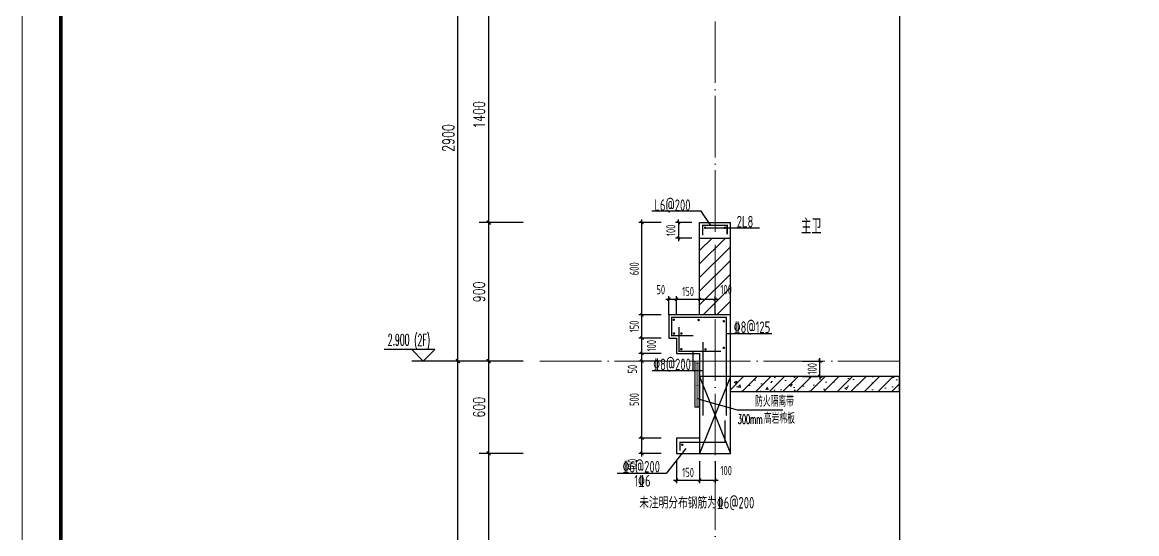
# Model space of a CAD drawing. Extents: x -1712635 to -854203, y -534641 to -21985.
# Drawn here: x -961727 to -954487, y -162113 to -158788 of the extents above; entities that cross this region are included whole.
import ezdxf

# ---------------------------------------------------------------- set-up
doc = ezdxf.new("R2010")
doc.units = 0
doc.header["$LTSCALE"] = 1000
doc.linetypes.add('DOTE', pattern=[2.42, 2, -0.2, 0.02, -0.2])
doc.layers.get('0').update_dxf_attribs({"linetype": 'CONTINUOUS'})
doc.layers.get('Defpoints').update_dxf_attribs({"linetype": 'CONTINUOUS'})
for name, color, linetype in [('DIM', 2, 'CONTINUOUS'), ('DIM_ELEV', 3, 'CONTINUOUS'), ('DIM_IDEN', 67, 'CONTINUOUS'), ('DIM_SYMB', 3, 'CONTINUOUS'), ('PUB_DIM', 3, 'CONTINUOUS'), ('PUB_TEXT', 2, 'CONTINUOUS'), ('REIN', 6, 'CONTINUOUS'), ('S-大样-砼线', 7, 'CONTINUOUS'), ('S-引出线', 40, 'CONTINUOUS'), ('TEXT', 2, 'CONTINUOUS'), ('WALL', 2, 'CONTINUOUS')]:
    doc.layers.add(name, color=color, linetype=linetype)
for name, color, linetype, lineweight in [('DOTE', 19, 'DOTE', 9), ('PUB_HATCH', 8, 'CONTINUOUS', 9), ('内粉刷', 37, 'CONTINUOUS', 9), ('图框', 9, 'CONTINUOUS', 18)]:
    doc.layers.add(name, color=color, linetype=linetype, lineweight=lineweight)
doc.styles.add('_TCH_DIM', font='SIMPLEX.shx', dxfattribs={"width": 0.7, "bigfont": 'GBCBIG.shx'})
doc.styles.add('_TCH_DIM_T3', font='SIMPLEX', dxfattribs={"width": 0.705882, "bigfont": 'GBCBIG'})
doc.styles.add('DIM_FONT_T3', font='SIMPLEX', dxfattribs={"width": 0.705882, "bigfont": 'GBCBIG'})
doc.styles.add('TSSD_DIMENSION', font='Tssdeng.shx', dxfattribs={"width": 0.7, "bigfont": 'tssdchn.shx'})
doc.styles.add('TSSD_REIN', font='tssdeng.shx', dxfattribs={"width": 0.7, "height": 300, "bigfont": 'tssdchn.shx'})
doc.styles.add('w', font='tssdeng.shx', dxfattribs={"width": 0.8, "bigfont": 'tssdchn.shx'})
doc.dimstyles.new('_TCH_ARCH&&25', dxfattribs={"dimtxt": 74.375, "dimasz": 25, "dimexe": 62.5, "dimexo": 75, "dimgap": 25, "dimtad": 1, "dimdec": 0, "dimzin": 0, "dimdsep": 46, "dimtxsty": '_TCH_DIM_T3', "dimblk": 'ARCHTICK', "dimcen": 0.09, "dimclrt": 7, "dimazin": 0, "dimtfac": 1, "dimtdec": 0, "dimtix": 1, "dimtmove": 2, "dimatfit": 3, "dimldrblk": 'ARCHTICK', "dimfxl": 0, "dimtolj": 1, "dimtzin": 0, "dimarcsym": 0})
doc.dimstyles.new('TSSD_20_20', dxfattribs={"dimtxt": 60, "dimasz": 20, "dimexe": 20, "dimexo": 50, "dimgap": 20, "dimtad": 1, "dimdec": 0, "dimzin": 0, "dimdsep": 46, "dimtxsty": 'TSSD_DIMENSION', "dimblk": 'ARCHTICK', "dimblk1": 'ARCHTICK', "dimblk2": 'ARCHTICK', "dimcen": 0, "dimdle": 20, "dimclrt": 7, "dimadec": 0, "dimazin": 0, "dimtfac": 1, "dimtdec": 0, "dimtix": 1, "dimtmove": 2, "dimatfit": 3, "dimfxl": 0, "dimtolj": 1, "dimtzin": 0, "dimarcsym": 0})

# ---------------------------------------------------------------- blocks, each defined once
blk = doc.blocks.new('GFDDDDRG')
at = {"layer": '图框'}
blk.add_lwpolyline([(923310, -107437), (923310, -159999), (893610, -159999), (893610, -107437)], close=True, dxfattribs=at)
blk.add_lwpolyline([(923310, -107437), (923310, -159999), (893610, -159999), (893610, -107437)], close=True, dxfattribs=at)
at = {"layer": '图框', "const_width": 50}
blk.add_lwpolyline([(894110, -159499), (922810, -159499), (922810, -108687), (894110, -108687)], close=True, dxfattribs=at)
blk = doc.blocks.new('_ArchTick')
at = {"color": 0, "const_width": 0.35}
blk.add_lwpolyline([(-0.5, -0.5), (0.5, 0.5)], dxfattribs=at)
blk = doc.blocks.new('*D2842')
at = {"layer": 'Defpoints', "color": 0}
for p in [(-958696.6, -161590.5), (-958396.6, -161590.5), (-958396.6, -162990.5)]:
    blk.add_point(p, dxfattribs=at)
at = {"layer": 'PUB_DIM', "color": 0, "lineweight": -2}
for p, q in [((-958471.6, -161590.5), (-958759.1, -161590.5)), ((-958696.6, -162990.5), (-958696.6, -161590.5)), ((-958471.6, -162990.5), (-958759.1, -162990.5))]:
    blk.add_line(p, q, dxfattribs=at)
at = {"layer": 'PUB_DIM', "color": 0, "lineweight": -2, "xscale": 25, "yscale": 25, "zscale": 25}
for p, rotation in [((-958696.6, -161590.5), 90), ((-958696.6, -162990.5), 270)]:
    blk.add_blockref('_ArchTick', p, dxfattribs=dict(at, rotation=rotation))
at = {"layer": 'PUB_DIM', "color": 7, "insert": (-958758.8, -162290.5), "char_height": 74.38, "attachment_point": 5, "rotation": 90, "style": '_TCH_DIM_T3'}
blk.add_mtext('\\A1;1400', dxfattribs=at)
blk = doc.blocks.new('*D2844')
at = {"layer": 'Defpoints', "color": 0}
for p in [(-958896.6, -160990.5), (-958396.6, -160990.5), (-958396.6, -163890.5)]:
    blk.add_point(p, dxfattribs=at)
at = {"layer": 'PUB_DIM', "color": 0, "lineweight": -2}
for p, q in [((-958471.6, -160990.5), (-958959.1, -160990.5)), ((-958896.6, -163890.5), (-958896.6, -160990.5)), ((-958471.6, -163890.5), (-958959.1, -163890.5))]:
    blk.add_line(p, q, dxfattribs=at)
at = {"layer": 'PUB_DIM', "color": 0, "lineweight": -2, "xscale": 25, "yscale": 25, "zscale": 25}
for p, rotation in [((-958896.6, -160990.5), 90), ((-958896.6, -163890.5), 270)]:
    blk.add_blockref('_ArchTick', p, dxfattribs=dict(at, rotation=rotation))
at = {"layer": 'PUB_DIM', "color": 7, "insert": (-958958.8, -162440.5), "char_height": 74.38, "attachment_point": 5, "rotation": 90, "style": '_TCH_DIM_T3'}
blk.add_mtext('\\A1;2900', dxfattribs=at)
blk = doc.blocks.new('VDVDXAXFSFFX')
at = {"layer": 'PUB_HATCH'}
h = blk.add_hatch(dxfattribs=at)
h.set_pattern_fill('DOTS', color=251, scale=2, style=0)
h.set_pattern_definition([(0, (924712.4965, -148185.593), (1.5875, 3.175), [0, -3.175])])
h.paths.add_polyline_path([(924682.5, -148185.6), (924712.5, -148185.6), (924712.5, -147935.6), (924712.5, -147885.6), (924712.5, -147885.6), (924712.5, -147885.6), (924682.5, -147885.6)])
at = {"layer": 'DIM_IDEN', "color": 5}
for p, q in [((924695.5, -148129.3), (924955.6, -148202.9)), ((924955.6, -148202.9), (925253.4, -148202.9))]:
    blk.add_line(p, q, dxfattribs=at)
at = {"layer": 'PUB_HATCH', "color": 5}
blk.add_lwpolyline([(924712.5, -147885.6), (924682.5, -147885.6), (924682.5, -148185.6), (924712.5, -148185.6)], close=True, dxfattribs=at)
at = {"layer": 'PUB_TEXT', "style": 'DIM_FONT_T3', "width": 0.705882}
blk.add_text('防火隔离带', height=71.49, dxfattribs=at).set_placement((925072.6, -148181.9))
at = {"layer": 'PUB_TEXT', "color": 5, "style": 'DIM_FONT_T3'}
for s, height, width, p in [('300mm', 59.5, 0.49827, (924960.4, -148292.9)), ('高岩棉板', 71.49, 0.705882, (925129.8, -148292.9))]:
    blk.add_text(s, height=height, dxfattribs=dict(at, width=width)).set_placement(p)
blk = doc.blocks.new('*D3348')
at = {"layer": 'Defpoints', "color": 0}
for p in [(-957476.4, -160588.2), (-957526.4, -160740.5), (-957476.4, -160740.5)]:
    blk.add_point(p, dxfattribs=at)
at = {"layer": 'DIM', "color": 0, "lineweight": -2}
for p, q in [((-957526.4, -160690.5), (-957526.4, -160568.2)), ((-957476.4, -160690.5), (-957476.4, -160568.2)), ((-957546.4, -160588.2), (-957456.4, -160588.2))]:
    blk.add_line(p, q, dxfattribs=at)
at = {"layer": 'DIM', "color": 0, "lineweight": -2, "xscale": 20, "yscale": 20, "zscale": 20, "rotation": 180}
blk.add_blockref('_ArchTick', (-957526.4, -160588.2), dxfattribs=at)
at = {"layer": 'DIM', "color": 0, "lineweight": -2, "xscale": 20, "yscale": 20, "zscale": 20}
blk.add_blockref('_ArchTick', (-957476.4, -160588.2), dxfattribs=at)
at = {"layer": 'DIM', "color": 7, "insert": (-957578.8, -160526), "char_height": 60, "attachment_point": 5, "style": 'TSSD_DIMENSION'}
blk.add_mtext('\\A1;50', dxfattribs=at)
blk = doc.blocks.new('*D3349')
at = {"layer": 'Defpoints', "color": 0}
for p in [(-957326.4, -160588.2), (-957476.4, -160740.5), (-957326.4, -160740.5)]:
    blk.add_point(p, dxfattribs=at)
at = {"layer": 'DIM', "color": 0, "lineweight": -2}
for p, q in [((-957476.4, -160690.5), (-957476.4, -160568.2)), ((-957326.4, -160690.5), (-957326.4, -160568.2)), ((-957496.4, -160588.2), (-957306.4, -160588.2))]:
    blk.add_line(p, q, dxfattribs=at)
at = {"layer": 'DIM', "color": 0, "lineweight": -2, "xscale": 20, "yscale": 20, "zscale": 20, "rotation": 180}
blk.add_blockref('_ArchTick', (-957476.4, -160588.2), dxfattribs=at)
at = {"layer": 'DIM', "color": 0, "lineweight": -2, "xscale": 20, "yscale": 20, "zscale": 20}
blk.add_blockref('_ArchTick', (-957326.4, -160588.2), dxfattribs=at)
at = {"layer": 'DIM', "color": 7, "insert": (-957401.4, -160538.2), "char_height": 60, "attachment_point": 5, "style": 'TSSD_DIMENSION'}
blk.add_mtext('\\A1;150', dxfattribs=at)
blk = doc.blocks.new('*D3350')
at = {"layer": 'Defpoints', "color": 0}
for p in [(-957226.4, -160588.2), (-957326.4, -160740.5), (-957226.4, -160740.5)]:
    blk.add_point(p, dxfattribs=at)
at = {"layer": 'DIM', "color": 0, "lineweight": -2}
for p, q in [((-957326.4, -160690.5), (-957326.4, -160568.2)), ((-957226.4, -160690.5), (-957226.4, -160568.2)), ((-957346.4, -160588.2), (-957206.4, -160588.2))]:
    blk.add_line(p, q, dxfattribs=at)
at = {"layer": 'DIM', "color": 0, "lineweight": -2, "xscale": 20, "yscale": 20, "zscale": 20, "rotation": 180}
blk.add_blockref('_ArchTick', (-957326.4, -160588.2), dxfattribs=at)
at = {"layer": 'DIM', "color": 0, "lineweight": -2, "xscale": 20, "yscale": 20, "zscale": 20}
blk.add_blockref('_ArchTick', (-957226.4, -160588.2), dxfattribs=at)
at = {"layer": 'DIM', "color": 7, "insert": (-957154, -160526), "char_height": 60, "attachment_point": 5, "style": 'TSSD_DIMENSION'}
blk.add_mtext('\\A1;100', dxfattribs=at)
blk = doc.blocks.new('*D3351')
at = {"layer": 'Defpoints', "color": 0}
for p in [(-957476.4, -161590.5), (-957326.4, -161590.5), (-957326.4, -161764.2)]:
    blk.add_point(p, dxfattribs=at)
at = {"layer": 'DIM', "color": 0, "lineweight": -2}
for p, q in [((-957476.4, -161640.5), (-957476.4, -161784.2)), ((-957326.4, -161640.5), (-957326.4, -161784.2)), ((-957496.4, -161764.2), (-957306.4, -161764.2))]:
    blk.add_line(p, q, dxfattribs=at)
at = {"layer": 'DIM', "color": 0, "lineweight": -2, "xscale": 20, "yscale": 20, "zscale": 20, "rotation": 180}
blk.add_blockref('_ArchTick', (-957476.4, -161764.2), dxfattribs=at)
at = {"layer": 'DIM', "color": 0, "lineweight": -2, "xscale": 20, "yscale": 20, "zscale": 20}
blk.add_blockref('_ArchTick', (-957326.4, -161764.2), dxfattribs=at)
at = {"layer": 'DIM', "color": 7, "insert": (-957401.4, -161714.2), "char_height": 60, "attachment_point": 5, "style": 'TSSD_DIMENSION'}
blk.add_mtext('\\A1;150', dxfattribs=at)
blk = doc.blocks.new('*D3352')
at = {"layer": 'Defpoints', "color": 0}
for p in [(-957326.4, -161590.5), (-957226.4, -161590.5), (-957226.4, -161764.2)]:
    blk.add_point(p, dxfattribs=at)
at = {"layer": 'DIM', "color": 0, "lineweight": -2}
for p, q in [((-957326.4, -161640.5), (-957326.4, -161784.2)), ((-957226.4, -161640.5), (-957226.4, -161784.2)), ((-957346.4, -161764.2), (-957206.4, -161764.2))]:
    blk.add_line(p, q, dxfattribs=at)
at = {"layer": 'DIM', "color": 0, "lineweight": -2, "xscale": 20, "yscale": 20, "zscale": 20, "rotation": 180}
blk.add_blockref('_ArchTick', (-957326.4, -161764.2), dxfattribs=at)
at = {"layer": 'DIM', "color": 0, "lineweight": -2, "xscale": 20, "yscale": 20, "zscale": 20}
blk.add_blockref('_ArchTick', (-957226.4, -161764.2), dxfattribs=at)
at = {"layer": 'DIM', "color": 7, "insert": (-957154, -161702), "char_height": 60, "attachment_point": 5, "style": 'TSSD_DIMENSION'}
blk.add_mtext('\\A1;100', dxfattribs=at)
blk = doc.blocks.new('*D3353')
at = {"layer": 'Defpoints', "color": 0}
for p in [(-957701, -160090.5), (-957526.4, -160090.5), (-957526.4, -160690.5)]:
    blk.add_point(p, dxfattribs=at)
at = {"layer": 'DIM', "color": 0, "lineweight": -2}
for p, q in [((-957576.4, -160090.5), (-957721, -160090.5)), ((-957701, -160710.5), (-957701, -160070.5)), ((-957576.4, -160690.5), (-957721, -160690.5))]:
    blk.add_line(p, q, dxfattribs=at)
at = {"layer": 'DIM', "color": 0, "lineweight": -2, "xscale": 20, "yscale": 20, "zscale": 20}
for p, rotation in [((-957701, -160090.5), 90), ((-957701, -160690.5), 270)]:
    blk.add_blockref('_ArchTick', p, dxfattribs=dict(at, rotation=rotation))
at = {"layer": 'DIM', "color": 7, "insert": (-957751, -160390.5), "char_height": 60, "attachment_point": 5, "rotation": 90, "style": 'TSSD_DIMENSION'}
blk.add_mtext('\\A1;600', dxfattribs=at)
blk = doc.blocks.new('*D3354')
at = {"layer": 'Defpoints', "color": 0}
for p in [(-957701, -160690.5), (-957526.4, -160690.5), (-957526.4, -160840.5)]:
    blk.add_point(p, dxfattribs=at)
at = {"layer": 'DIM', "color": 0, "lineweight": -2}
for p, q in [((-957576.4, -160690.5), (-957721, -160690.5)), ((-957701, -160860.5), (-957701, -160670.5)), ((-957576.4, -160840.5), (-957721, -160840.5))]:
    blk.add_line(p, q, dxfattribs=at)
at = {"layer": 'DIM', "color": 0, "lineweight": -2, "xscale": 20, "yscale": 20, "zscale": 20}
for p, rotation in [((-957701, -160690.5), 90), ((-957701, -160840.5), 270)]:
    blk.add_blockref('_ArchTick', p, dxfattribs=dict(at, rotation=rotation))
at = {"layer": 'DIM', "color": 7, "insert": (-957751, -160765.5), "char_height": 60, "attachment_point": 5, "rotation": 90, "style": 'TSSD_DIMENSION'}
blk.add_mtext('\\A1;150', dxfattribs=at)
blk = doc.blocks.new('*D3355')
at = {"layer": 'Defpoints', "color": 0}
for p in [(-957701, -160840.5), (-957526.4, -160840.5), (-957526.4, -160940.5)]:
    blk.add_point(p, dxfattribs=at)
at = {"layer": 'DIM', "color": 0, "lineweight": -2}
for p, q in [((-957576.4, -160840.5), (-957721, -160840.5)), ((-957701, -160960.5), (-957701, -160820.5)), ((-957576.4, -160940.5), (-957721, -160940.5))]:
    blk.add_line(p, q, dxfattribs=at)
at = {"layer": 'DIM', "color": 0, "lineweight": -2, "xscale": 20, "yscale": 20, "zscale": 20}
for p, rotation in [((-957701, -160840.5), 90), ((-957701, -160940.5), 270)]:
    blk.add_blockref('_ArchTick', p, dxfattribs=dict(at, rotation=rotation))
at = {"layer": 'DIM', "color": 7, "insert": (-957639, -160890.5), "char_height": 60, "attachment_point": 5, "rotation": 90, "style": 'TSSD_DIMENSION'}
blk.add_mtext('\\A1;100', dxfattribs=at)
blk = doc.blocks.new('*D3356')
at = {"layer": 'Defpoints', "color": 0}
for p in [(-957701, -160940.5), (-957526.4, -160940.5), (-957526.4, -160990.5)]:
    blk.add_point(p, dxfattribs=at)
at = {"layer": 'DIM', "color": 0, "lineweight": -2}
for p, q in [((-957701, -161010.5), (-957701, -160920.5)), ((-957576.4, -160940.5), (-957721, -160940.5)), ((-957576.4, -160990.5), (-957721, -160990.5))]:
    blk.add_line(p, q, dxfattribs=at)
at = {"layer": 'DIM', "color": 0, "lineweight": -2, "xscale": 20, "yscale": 20, "zscale": 20}
for p, rotation in [((-957701, -160940.5), 90), ((-957701, -160990.5), 270)]:
    blk.add_blockref('_ArchTick', p, dxfattribs=dict(at, rotation=rotation))
at = {"layer": 'DIM', "color": 7, "insert": (-957763.2, -161042.9), "char_height": 60, "attachment_point": 5, "rotation": 90, "style": 'TSSD_DIMENSION'}
blk.add_mtext('\\A1;50', dxfattribs=at)
blk = doc.blocks.new('*D3357')
at = {"layer": 'Defpoints', "color": 0}
for p in [(-957701, -160990.5), (-957526.4, -160990.5), (-957526.4, -161490.5)]:
    blk.add_point(p, dxfattribs=at)
at = {"layer": 'DIM', "color": 0, "lineweight": -2}
for p, q in [((-957576.4, -160990.5), (-957721, -160990.5)), ((-957701, -161510.5), (-957701, -160970.5)), ((-957576.4, -161490.5), (-957721, -161490.5))]:
    blk.add_line(p, q, dxfattribs=at)
at = {"layer": 'DIM', "color": 0, "lineweight": -2, "xscale": 20, "yscale": 20, "zscale": 20}
for p, rotation in [((-957701, -160990.5), 90), ((-957701, -161490.5), 270)]:
    blk.add_blockref('_ArchTick', p, dxfattribs=dict(at, rotation=rotation))
at = {"layer": 'DIM', "color": 7, "insert": (-957751, -161240.5), "char_height": 60, "attachment_point": 5, "rotation": 90, "style": 'TSSD_DIMENSION'}
blk.add_mtext('\\A1;500', dxfattribs=at)
blk = doc.blocks.new('*D3358')
at = {"layer": 'Defpoints', "color": 0}
for p in [(-957701, -161490.5), (-957526.4, -161490.5), (-957526.4, -161590.5)]:
    blk.add_point(p, dxfattribs=at)
at = {"layer": 'DIM', "color": 0, "lineweight": -2}
for p, q in [((-957576.4, -161490.5), (-957721, -161490.5)), ((-957701, -161610.5), (-957701, -161470.5)), ((-957576.4, -161590.5), (-957721, -161590.5))]:
    blk.add_line(p, q, dxfattribs=at)
at = {"layer": 'DIM', "color": 0, "lineweight": -2, "xscale": 20, "yscale": 20, "zscale": 20}
for p, rotation in [((-957701, -161490.5), 90), ((-957701, -161590.5), 270)]:
    blk.add_blockref('_ArchTick', p, dxfattribs=dict(at, rotation=rotation))
at = {"layer": 'DIM', "color": 7, "insert": (-957763.2, -161662.9), "char_height": 60, "attachment_point": 5, "rotation": 90, "style": 'TSSD_DIMENSION'}
blk.add_mtext('\\A1;100', dxfattribs=at)
blk = doc.blocks.new('*D3366')
at = {"layer": 'Defpoints', "color": 0}
for p in [(-956711.2, -160990.5), (-956545.3, -160990.5), (-956711.2, -161090.5)]:
    blk.add_point(p, dxfattribs=at)
at = {"layer": 'DIM', "color": 0, "lineweight": -2}
for p, q in [((-956661.2, -160990.5), (-956525.3, -160990.5)), ((-956545.3, -160990.5), (-956545.3, -160970.5)), ((-956545.3, -161090.5), (-956545.3, -160990.5)), ((-956661.2, -161090.5), (-956525.3, -161090.5)), ((-956545.3, -161090.5), (-956545.3, -161110.5))]:
    blk.add_line(p, q, dxfattribs=at)
at = {"layer": 'DIM', "color": 0, "lineweight": -2, "xscale": 20, "yscale": 20, "zscale": 20}
for p, rotation in [((-956545.3, -160990.5), 270), ((-956545.3, -161090.5), 90)]:
    blk.add_blockref('_ArchTick', p, dxfattribs=dict(at, rotation=rotation))
at = {"layer": 'DIM', "color": 7, "insert": (-956595.3, -161040.5), "char_height": 60, "attachment_point": 5, "rotation": 90, "style": 'TSSD_DIMENSION'}
blk.add_mtext('\\A1;100', dxfattribs=at)
blk = doc.blocks.new('*D3380')
at = {"layer": 'Defpoints', "color": 0}
for p in [(-958696.6, -160990.5), (-958396.6, -160990.5), (-958396.6, -161590.5)]:
    blk.add_point(p, dxfattribs=at)
at = {"layer": 'PUB_DIM', "color": 0, "lineweight": -2}
for p, q in [((-958471.6, -160990.5), (-958759.1, -160990.5)), ((-958696.6, -161590.5), (-958696.6, -160990.5)), ((-958471.6, -161590.5), (-958759.1, -161590.5))]:
    blk.add_line(p, q, dxfattribs=at)
at = {"layer": 'PUB_DIM', "color": 0, "lineweight": -2, "xscale": 25, "yscale": 25, "zscale": 25}
for p, rotation in [((-958696.6, -160990.5), 90), ((-958696.6, -161590.5), 270)]:
    blk.add_blockref('_ArchTick', p, dxfattribs=dict(at, rotation=rotation))
at = {"layer": 'PUB_DIM', "color": 7, "insert": (-958758.8, -161290.5), "char_height": 74.38, "attachment_point": 5, "rotation": 90, "style": '_TCH_DIM_T3'}
blk.add_mtext('\\A1;600', dxfattribs=at)
blk = doc.blocks.new('*D3381')
at = {"layer": 'Defpoints', "color": 0}
for p in [(-958696.6, -160090.5), (-958396.6, -160090.5), (-958396.6, -160990.5)]:
    blk.add_point(p, dxfattribs=at)
at = {"layer": 'PUB_DIM', "color": 0, "lineweight": -2}
for p, q in [((-958471.6, -160090.5), (-958759.1, -160090.5)), ((-958696.6, -160990.5), (-958696.6, -160090.5)), ((-958471.6, -160990.5), (-958759.1, -160990.5))]:
    blk.add_line(p, q, dxfattribs=at)
at = {"layer": 'PUB_DIM', "color": 0, "lineweight": -2, "xscale": 25, "yscale": 25, "zscale": 25}
for p, rotation in [((-958696.6, -160090.5), 90), ((-958696.6, -160990.5), 270)]:
    blk.add_blockref('_ArchTick', p, dxfattribs=dict(at, rotation=rotation))
at = {"layer": 'PUB_DIM', "color": 7, "insert": (-958758.8, -160540.5), "char_height": 74.38, "attachment_point": 5, "rotation": 90, "style": '_TCH_DIM_T3'}
blk.add_mtext('\\A1;900', dxfattribs=at)
blk = doc.blocks.new('*D3382')
at = {"layer": 'Defpoints', "color": 0}
for p in [(-958696.6, -158690.5), (-958396.6, -158690.5), (-958396.6, -160090.5)]:
    blk.add_point(p, dxfattribs=at)
at = {"layer": 'PUB_DIM', "color": 0, "lineweight": -2}
for p, q in [((-958471.6, -158690.5), (-958759.1, -158690.5)), ((-958696.6, -160090.5), (-958696.6, -158690.5)), ((-958471.6, -160090.5), (-958759.1, -160090.5))]:
    blk.add_line(p, q, dxfattribs=at)
at = {"layer": 'PUB_DIM', "color": 0, "lineweight": -2, "xscale": 25, "yscale": 25, "zscale": 25}
for p, rotation in [((-958696.6, -158690.5), 90), ((-958696.6, -160090.5), 270)]:
    blk.add_blockref('_ArchTick', p, dxfattribs=dict(at, rotation=rotation))
at = {"layer": 'PUB_DIM', "color": 7, "insert": (-958758.8, -159390.5), "char_height": 74.38, "attachment_point": 5, "rotation": 90, "style": '_TCH_DIM_T3'}
blk.add_mtext('\\A1;1400', dxfattribs=at)
blk = doc.blocks.new('*D3394')
at = {"layer": 'Defpoints', "color": 0}
for p in [(-958896.6, -158090.5), (-958396.6, -158090.5), (-958396.6, -160990.5)]:
    blk.add_point(p, dxfattribs=at)
at = {"layer": 'PUB_DIM', "color": 0, "lineweight": -2}
for p, q in [((-958471.6, -158090.5), (-958959.1, -158090.5)), ((-958896.6, -160990.5), (-958896.6, -158090.5)), ((-958471.6, -160990.5), (-958959.1, -160990.5))]:
    blk.add_line(p, q, dxfattribs=at)
at = {"layer": 'PUB_DIM', "color": 0, "lineweight": -2, "xscale": 25, "yscale": 25, "zscale": 25}
for p, rotation in [((-958896.6, -158090.5), 90), ((-958896.6, -160990.5), 270)]:
    blk.add_blockref('_ArchTick', p, dxfattribs=dict(at, rotation=rotation))
at = {"layer": 'PUB_DIM', "color": 7, "insert": (-958958.8, -159540.5), "char_height": 74.38, "attachment_point": 5, "rotation": 90, "style": '_TCH_DIM_T3'}
blk.add_mtext('\\A1;2900', dxfattribs=at)
blk = doc.blocks.new('*D3399')
at = {"layer": 'Defpoints', "color": 0}
for p in [(-957326.4, -160090.5), (-957463.3, -160190.5), (-957326.4, -160190.5)]:
    blk.add_point(p, dxfattribs=at)
at = {"layer": 'DIM', "color": 0, "lineweight": -2}
for p, q in [((-957376.4, -160090.5), (-957483.3, -160090.5)), ((-957463.3, -160090.5), (-957463.3, -160070.5)), ((-957463.3, -160090.5), (-957463.3, -160190.5)), ((-957376.4, -160190.5), (-957483.3, -160190.5)), ((-957463.3, -160190.5), (-957463.3, -160210.5))]:
    blk.add_line(p, q, dxfattribs=at)
at = {"layer": 'DIM', "color": 0, "lineweight": -2, "xscale": 20, "yscale": 20, "zscale": 20}
for p, rotation in [((-957463.3, -160090.5), 270), ((-957463.3, -160190.5), 90)]:
    blk.add_blockref('_ArchTick', p, dxfattribs=dict(at, rotation=rotation))
at = {"layer": 'DIM', "color": 7, "insert": (-957513.3, -160140.5), "char_height": 60, "attachment_point": 5, "rotation": 90, "style": 'TSSD_DIMENSION'}
blk.add_mtext('\\A1;100', dxfattribs=at)
blk = doc.blocks.new('A$C696610E5')
at = {"layer": 'REIN', "const_width": 9}
for points in [[(494.5, 974.7), (353.3, 974.7), (353.3, 1095), (708.3, 1095), (708.3, 454.9)], [(401.6, 1031.7), (401.6, 872.6), (673.9, 872.6)], [(557.8, 934), (557.8, 454.9)]]:
    blk.add_lwpolyline(points, dxfattribs=at)
at = {"layer": 'REIN', "const_width": 8}
for points in [[(363.4, 1078.3, 1), (371.4, 1078.3, 1)], [(524.5, 1076.9, 1), (532.5, 1076.9, 1)], [(687.7, 1068.7, 1), (695.7, 1068.7, 1)], [(364.5, 988.6, 1), (372.5, 988.6, 1)], [(412.3, 989.2, 1), (420.3, 989.2, 1)], [(412.3, 887.1, 1), (420.3, 887.1, 1)], [(569.2, 886.1, 1), (577.2, 886.1, 1)], [(687.7, 895.7, 1), (695.7, 895.7, 1)], [(418.3, 266.1, 1), (426.3, 266.1, 1)]]:
    blk.add_lwpolyline(points, format="xyb", close=True, dxfattribs=at)
at = {"layer": 'REIN'}
blk.add_lwpolyline([(407.7, 227.9, 9, 9, 0), (407.7, 280.9, 9, 9, 0), (700.1, 280.9, 9, 9, 0), (700.1, 425.3, 9, 9, 0)], format="xyseb", dxfattribs=at)
at = {"layer": 'S-大样-砼线'}
for p, q in [((534.9, 709.9), (734.9, 209.8)), ((734.9, 709.9), (534.9, 209.8))]:
    blk.add_line(p, q, dxfattribs=at)
blk.add_lwpolyline([(734.9, 709.9), (534.9, 709.9), (534.9, 209.8), (734.9, 209.8)], close=True, dxfattribs=at)
at = {"layer": 'S-引出线'}
for p, q in [((704.2, 988.5), (1004.3, 988.5)), ((490.6, 872.6), (490.6, 748.9)), ((227.2, 748.9), (561.1, 748.9))]:
    blk.add_line(p, q, dxfattribs=at)
blk.add_lwpolyline([(445.3, 242.7), (318.6, 79.6), (0, 79.6)], dxfattribs=at)
at = {"layer": 'TEXT', "style": 'TSSD_REIN', "width": 0.7}
for s, p in [('%%1328@125', (756.2, 992.6)), ('%%1328@200', (233.1, 751.1)), ('%%1326@200', (33.9, 85.5)), ('1%%1326', (110.1, -5.8)), ('未注明分布钢筋为%%1326@200', (142.8, -148.4))]:
    blk.add_text(s, height=75, rotation=0, dxfattribs=at).set_placement(p)
blk = doc.blocks.new('20210809.02282337')
at = {"layer": 'REIN', "const_width": 9}
blk.add_lwpolyline([(87484.2, 66580.9), (87484.2, 66644.7), (87644.1, 66644.7), (87644.1, 66586.8)], dxfattribs=at)
at = {"layer": 'REIN', "const_width": 8}
for points in [[(87497.7, 66629.7, 1), (87505.7, 66629.7, 1)], [(87625.1, 66629.7, 1), (87633.1, 66629.7, 1)]]:
    blk.add_lwpolyline(points, format="xyb", close=True, dxfattribs=at)
at = {"layer": 'S-引出线'}
for p, q in [((87474.6, 66737), (87154.5, 66737)), ((87538.8, 66644.7), (87474.6, 66737)), ((87501.7, 66629.7), (87853.3, 66629.7))]:
    blk.add_line(p, q, dxfattribs=at)
at = {"layer": 'TEXT', "style": 'w', "width": 0.7}
for s, p in [('L6@200', (87171.5, 66739.2)), ('2L8', (87706.2, 66632.1))]:
    blk.add_text(s, height=75, rotation=0, dxfattribs=at).set_placement(p)
blk = doc.blocks.new('20210902.15310896')
at = {"layer": 'DOTE', "color": 1, "linetype": 'DOTE', "ltscale": 0.2}
for p, q in [((79213.2, -133245.9), (79213.2, -115565.9)), ((80411.7, -129245.9), (78043, -129245.9))]:
    blk.add_line(p, q, dxfattribs=at)

msp = doc.modelspace()

# ---------------------------------------------------------------- hatches: boundary and pattern name
at = {"layer": 'PUB_HATCH'}
h = msp.add_hatch(dxfattribs=at)
h.set_pattern_fill('普通砖', color=256, scale=25, style=0)
h.set_pattern_definition([(45, (-1569657.01, 4597.395), (-44.1941915, 44.1941915), [])])
h.paths.add_polyline_path([(-957126.41, -160690.52), (-957126.41, -160190.51), (-957326.41, -160190.51), (-957326.41, -160690.52)])
h = msp.add_hatch(dxfattribs=at)
h.set_pattern_fill('钢筋混凝土', color=256, scale=25, style=0)
h.set_pattern_definition([(45, (-1569657.01, 4552.52), (-44.194174, 44.194174), []), (50, (-1569657.01, 4552.52), (179.315046, -15.688034), [18.75, -206.25]), (355, (-1569657.01, 4552.52), (-34.687833, 188.048033), [15, -165]), (100.4514, (-1569642.07, 4551.21), (144.627345, 172.359886), [15.93505, -175.28553]), (46.1842, (-1569657, 4602.52), (266.81026, -41.37975), [28.125, -309.375]), (96.6356, (-1569634.78, 4599.07), (233.66568, 243.52947), [23.90257, -262.92825]), (351.1842, (-1569657, 4602.52), (233.66549, 243.52965), [22.5, -247.5]), (21, (-1569632.01, 4590.02), (149.226763, -100.654723), [18.75, -206.25]), (326, (-1569632.01, 4590.02), (60.828833, 181.28751), [15, -165]), (71.4514, (-1569619.58, 4581.63), (210.055657, 80.632624), [15.93505, -175.28553]), (37.5, (-1569657.01, 4552.52), (3.039964, 83.2234635), [0, -163, 0, -167.5, 0, -165.625]), (7.5, (-1569657.01, 4552.52), (65.767384, 98.602928), [0, -95.5, 0, -159.25, 0, -63.125]), (327.5, (-1569712.76, 4552.52), (133.455609, -5.638718), [0, -62.5, 0, -195, 0, -258.75]), (317.5, (-1569737.76, 4552.52), (145.796542, 25.026246), [0, -81.25, 0, -129.5, 0, -183.75])])
h.paths.add_polyline_path([(-957126.41, -161090.51), (-957126.41, -161190.51), (-956027.89, -161190.51), (-956027.89, -161090.51)])

# ---------------------------------------------------------------- linework, layer by layer
at = {"layer": 'DIM_ELEV', "color": 1}
for p, q in [((-959046.61, -160915.52), (-959374.61, -160915.52)), ((-959121.61, -160990.52), (-959196.61, -160915.52)), ((-959121.61, -160990.52), (-959046.61, -160915.52)), ((-958696.61, -160990.52), (-959196.61, -160990.52))]:
    msp.add_line(p, q, dxfattribs=at)
at = {"layer": 'DIM_SYMB'}
msp.add_lwpolyline([(-956027.89, -147910.52), (-956027.89, -156572.39), (-955975.39, -156591.5), (-956080.39, -156610.01), (-956027.89, -156628.64), (-956027.89, -165290.52)], dxfattribs=at)
at = {"layer": 'WALL'}
for p, q in [((-957326.41, -160190.51), (-957326.41, -160090.51)), ((-957326.41, -160090.51), (-957126.41, -160090.51)), ((-957126.41, -160190.51), (-957126.41, -160090.51)), ((-957326.41, -160190.51), (-957126.41, -160190.51)), ((-957326.41, -160690.52), (-957326.41, -160190.51)), ((-957126.41, -160690.52), (-957126.41, -160190.51)), ((-957126.41, -160690.52), (-957526.41, -160690.52)), ((-957526.41, -160690.52), (-957526.41, -160840.52)), ((-957126.41, -161090.51), (-957126.41, -160690.52)), ((-957526.41, -160840.52), (-957476.41, -160840.52)), ((-957476.41, -160840.52), (-957476.41, -160940.52)), ((-957476.41, -160940.52), (-957326.41, -160940.52)), ((-957326.41, -160940.52), (-957326.41, -161490.52)), ((-956027.89, -161090.51), (-957126.41, -161090.51)), ((-956027.89, -161190.51), (-956027.89, -161090.51)), ((-956027.89, -161190.51), (-957126.41, -161190.51)), ((-957126.41, -161590.52), (-957126.41, -161190.51)), ((-957326.41, -161490.52), (-957476.41, -161490.52)), ((-957476.41, -161490.52), (-957476.41, -161590.52)), ((-957476.41, -161590.52), (-957126.41, -161590.52))]:
    msp.add_line(p, q, dxfattribs=at)

# ---------------------------------------------------------------- block references
at = {"xscale": 0.5, "yscale": 0.5, "zscale": 0.5}
msp.add_blockref('GFDDDDRG', (-1408531.4, -89164.01), dxfattribs=at)
msp.add_blockref('VDVDXAXFSFFX', (-1882038.91, -13104.92))
at = {"layer": 'DOTE'}
msp.add_blockref('20210902.15310896', (-1036439.59, -31744.62), dxfattribs=at)
at = {"layer": 'REIN'}
msp.add_blockref('20210809.02282337', (-1044791.6, -226753.62), dxfattribs=at)
at = {"layer": '内粉刷'}
msp.add_blockref('A$C696610E5', (-957861.32, -161800.36), dxfattribs=at)

# ---------------------------------------------------------------- texts
at = {"layer": 'PUB_TEXT', "style": 'TSSD_REIN', "width": 0.7}
msp.add_text('主卫', height=100, dxfattribs=at).set_placement((-956667.2, -160164.89))
at = {"layer": 'PUB_TEXT', "color": 1, "style": '_TCH_DIM', "width": 0.494118}
for s, p in [('2.900', (-959352.71, -160889.27)), ('(2F)', (-959180.56, -160890.49))]:
    msp.add_text(s, height=74.375, dxfattribs=at).set_placement(p)

# ---------------------------------------------------------------- dimensions: what is measured, and where the dimension line sits
at = {"layer": 'DIM'}
for p1, p2, distance, picture, middle in [((-957526.41, -160690.52), (-957526.41, -160090.51), 174.61, '*D3353', (-957751.02, -160390.51)), ((-957476.41, -160740.49), (-957326.41, -160740.49), 152.32, '*D3349', (-957401.41, -160538.17)), ((-957526.41, -160840.52), (-957526.41, -160690.52), 174.61, '*D3354', (-957751.02, -160765.52)), ((-957526.41, -161490.52), (-957526.41, -160990.52), 174.61, '*D3357', (-957751.02, -161240.52)), ((-956711.23, -161090.51), (-956711.23, -160990.51), -165.96, '*D3366', (-956595.27, -161040.51)), ((-957476.41, -161590.52), (-957326.41, -161590.52), -173.71, '*D3351', (-957401.41, -161714.23))]:
    dim = msp.add_aligned_dim(p1=p1, p2=p2, distance=distance, dimstyle='TSSD_20_20', dxfattribs=at)
    dim.commit()
    dim.dimension.update_dxf_attribs({"geometry": picture, "text_midpoint": middle})
dim = msp.add_linear_dim(base=(-957463.33, -160190.51), p1=(-957326.41, -160090.51), p2=(-957326.41, -160190.51), angle=90, dimstyle='TSSD_20_20', dxfattribs=at)
dim.commit()
dim.dimension.update_dxf_attribs({"geometry": '*D3399', "text_midpoint": (-957513.33, -160140.51)})
for base, p1, p2, angle, picture, middle in [((-957476.41, -160588.17), (-957526.41, -160740.49), (-957476.41, -160740.49), 360, '*D3348', (-957578.83, -160525.98)), ((-957226.41, -160588.17), (-957326.41, -160740.49), (-957226.41, -160740.49), 360, '*D3350', (-957154, -160525.98)), ((-957701.02, -160840.52), (-957526.41, -160940.52), (-957526.41, -160840.52), 90, '*D3355', (-957639.05, -160890.52)), ((-957701.02, -160940.52), (-957526.41, -160990.52), (-957526.41, -160940.52), 90, '*D3356', (-957763.21, -161042.93)), ((-957701.02, -161490.52), (-957526.41, -161590.52), (-957526.41, -161490.52), 90, '*D3358', (-957763.21, -161662.93)), ((-957226.41, -161764.23), (-957326.41, -161590.52), (-957226.41, -161590.52), 360, '*D3352', (-957154, -161702.04))]:
    dim = msp.add_linear_dim(base=base, p1=p1, p2=p2, angle=angle, dimstyle='TSSD_20_20', dxfattribs=at)
    dim.commit()
    dim.dimension.update_dxf_attribs({"geometry": picture, "text_midpoint": middle, "dimtype": 161})
at = {"layer": 'PUB_DIM'}
for p1, p2, distance, picture, middle in [((-958396.61, -160990.52), (-958396.61, -158090.52), 500, '*D3394', (-958958.8, -159540.52)), ((-958396.61, -160090.51), (-958396.61, -158690.52), 300, '*D3382', (-958758.8, -159390.51)), ((-958396.61, -160990.52), (-958396.61, -160090.51), 300, '*D3381', (-958758.8, -160540.51)), ((-958396.61, -163890.52), (-958396.61, -160990.52), 500, '*D2844', (-958958.8, -162440.52)), ((-958396.61, -161590.52), (-958396.61, -160990.52), 300, '*D3380', (-958758.8, -161290.52)), ((-958396.61, -162990.51), (-958396.61, -161590.52), 300, '*D2842', (-958758.8, -162290.51))]:
    dim = msp.add_aligned_dim(p1=p1, p2=p2, distance=distance, dimstyle='_TCH_ARCH&&25', dxfattribs=at)
    dim.commit()
    dim.dimension.update_dxf_attribs({"geometry": picture, "text_midpoint": middle})

doc.saveas('drawing.dxf')
